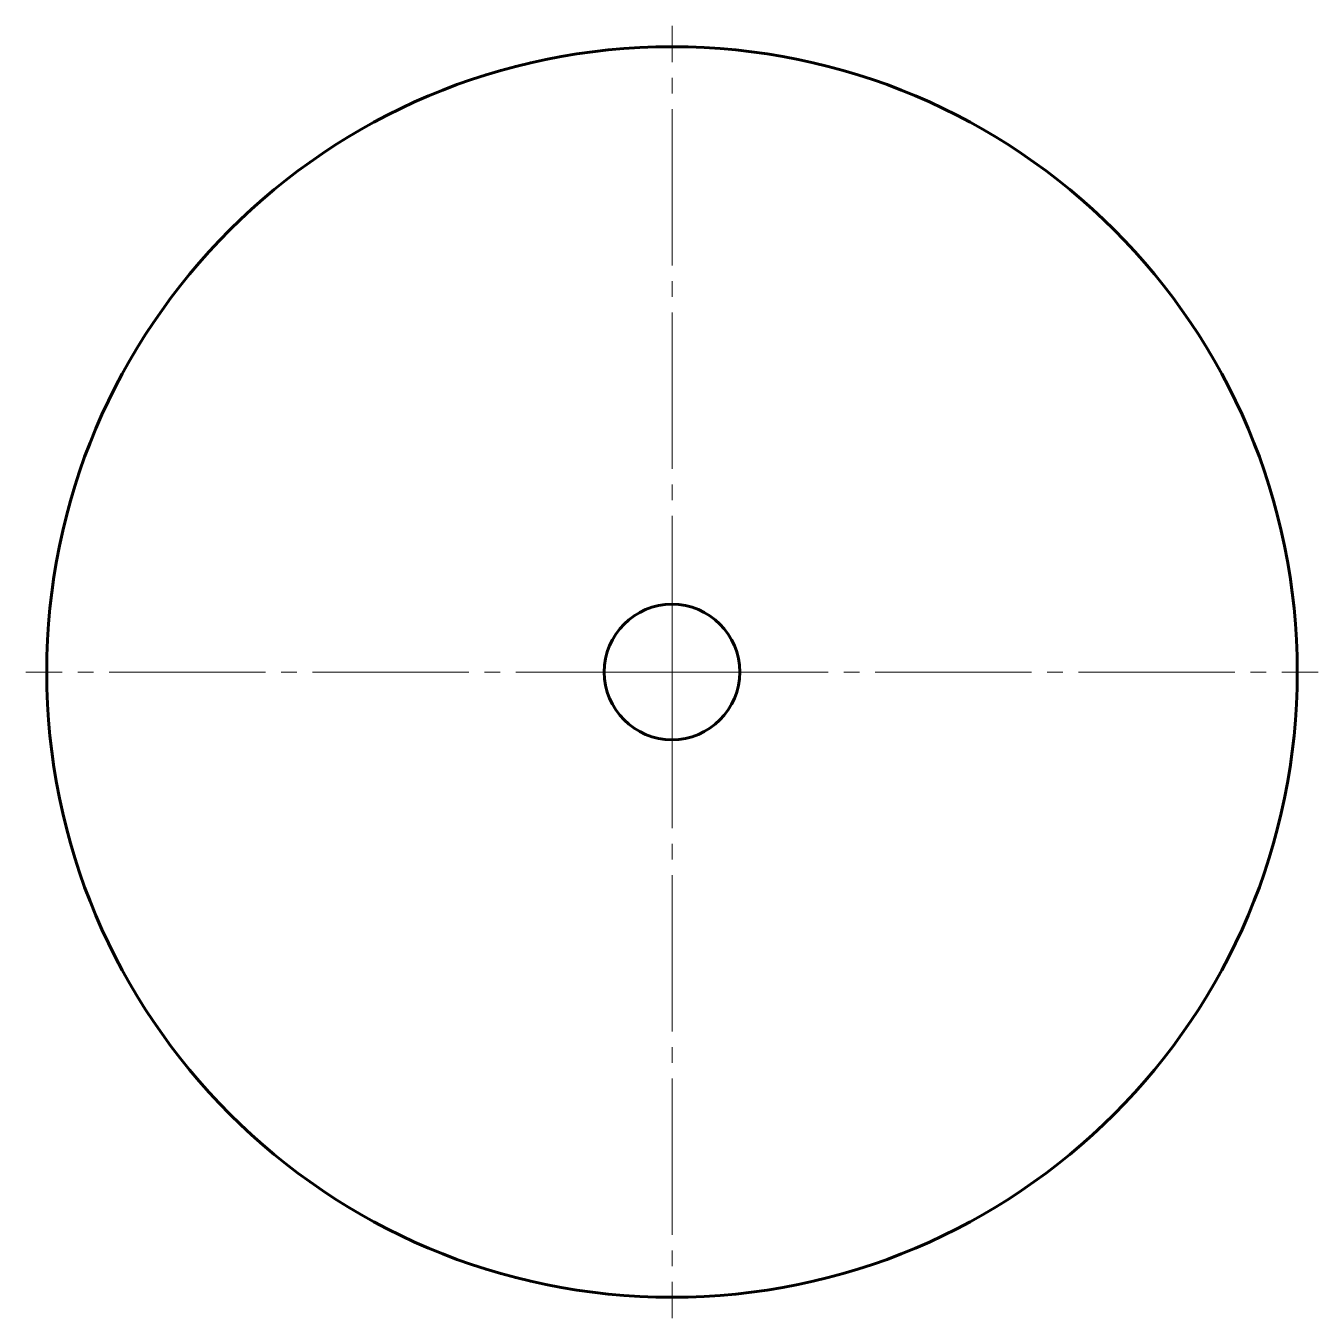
# Model space of a CAD drawing. Header units: millimetres. Extents: x -62 to 62, y -62 to 62.
import ezdxf

# ---------------------------------------------------------------- set-up
doc = ezdxf.new("R2010")
doc.units = ezdxf.units.MM
doc.linetypes.add('K5LT_AXLED', pattern=[19.5, 15, -1.5, 1.5, -1.5])
doc.linetypes.add('K5LT_BASIC', pattern=[0])

# ---------------------------------------------------------------- blocks, each defined once
blk = doc.blocks.new('U0')
at = {"color": 30, "linetype": 'K5LT_AXLED', "lineweight": 18, "true_color": 0xff8000}
for q in [(0, 62), (-62, 0), (62, 0), (0, -62)]:
    blk.add_line((0, 0), q, dxfattribs=at)

msp = doc.modelspace()

# ---------------------------------------------------------------- linework, layer by layer
at = {"color": 5, "linetype": 'K5LT_BASIC', "lineweight": 60, "true_color": 0x0000ff}
for radius in [60, 6.5]:
    msp.add_circle((0, 0), radius, dxfattribs=at)

# ---------------------------------------------------------------- block references
msp.add_blockref('U0', (0, 0))

doc.saveas('drawing.dxf')
